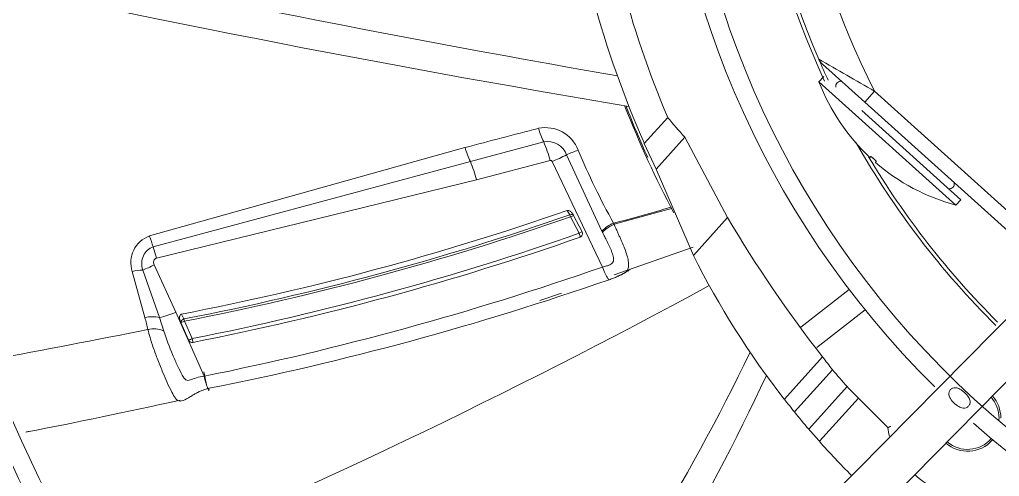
# Model space of a CAD drawing. Header units: millimetres. Extents: x 113490 to 142599, y -20467 to 115.
# Drawn here: x 127510.4 to 127643.2, y -11461.5 to -11399.6 of the extents above; entities that cross this region are included whole.
import ezdxf

# ---------------------------------------------------------------- set-up
doc = ezdxf.new("R2010")
doc.units = ezdxf.units.MM
doc.layers.add('DV3_0', color=7, linetype='Continuous')

msp = doc.modelspace()

# ---------------------------------------------------------------- linework, layer by layer
at = {"layer": 'DV3_0', "color": 7, "linetype": 'Continuous', "lineweight": 15}
for p, q in [((127709.2, -11374.23), (127375.6, -11712.53)), ((127376.45, -11720.21), (127714.11, -11377.79)), ((127619.24, -11405.62), (127624.97, -11410.78)), ((127619.43, -11407.28), (127618.76, -11408.02)), ((127637.34, -11424.75), (127618.76, -11408.02)), ((127624.97, -11410.78), (127650.49, -11433.76)), ((127595.09, -11416.38), (127598.26, -11412.86)), ((127624.57, -11411.9), (127638.01, -11424.01)), ((127596.68, -11419.85), (127600.57, -11415.53)), ((127600.57, -11415.53), (127606.38, -11426.43)), ((127528.03, -11428.93), (127570.78, -11416.94)), ((127571.51, -11418.83), (127581.46, -11416.17)), ((127595.09, -11416.38), (127596.68, -11419.85)), ((127584.55, -11417.92), (127589.35, -11428.27)), ((127625.79, -11418.15), (127625.68, -11418.28)), ((127528.52, -11430.41), (127571.51, -11418.83)), ((127572.36, -11421.29), (127582.34, -11418.68)), ((127582.59, -11418.82), (127589.43, -11433.14)), ((127626.53, -11418.82), (127626.42, -11418.95)), ((127596.68, -11419.85), (127601.75, -11431.57)), ((127528.96, -11431.96), (127572.36, -11421.29)), ((127637.34, -11424.75), (127638.01, -11424.01)), ((127584.64, -11425.48), (127584.99, -11426.06)), ((127585.1, -11426.34), (127586.25, -11428.56)), ((127585.49, -11426.13), (127586.65, -11428.36)), ((127591, -11427.34), (127598.78, -11425.19)), ((127590.92, -11427.2), (127591, -11427.34)), ((127591.02, -11434.18), (127601.7, -11430.45)), ((127531.6, -11439.27), (127528.64, -11432.85)), ((127527.39, -11440), (127525.68, -11433.74)), ((127529.38, -11440.01), (127527.09, -11433.55)), ((127580.93, -11437.69), (127583.85, -11436.68)), ((127616.33, -11441.3), (127622.88, -11436.18)), ((127535.41, -11447.95), (127531.6, -11439.27)), ((127532.67, -11440.19), (127532.34, -11439.53)), ((127618.48, -11444.05), (127625.04, -11438.94)), ((127529.95, -11441.82), (127529.38, -11440.01)), ((127533.3, -11443.04), (127532.24, -11440.68)), ((127532.75, -11440.5), (127532.67, -11440.19)), ((127533.81, -11442.84), (127532.75, -11440.5)), ((127615.45, -11452.8), (127620.6, -11447.08)), ((127617.39, -11455.13), (127622.59, -11449.36))]:
    msp.add_line(p, q, dxfattribs=at)
at = {"layer": 'DV3_0', "color": 7, "linetype": 'Continuous', "lineweight": 20}
for p, q in [((127626.31, -11409.3), (127624.97, -11410.78)), ((127626.31, -11409.3), (127651.9, -11432.34)), ((127601.75, -11431.57), (127606.38, -11426.43)), ((127589.35, -11428.27), (127589.44, -11428.44)), ((127528.96, -11431.96), (127528.52, -11430.41)), ((127614.08, -11451.08), (127619.25, -11445.33)), ((127618.83, -11456.78), (127624.11, -11450.92))]:
    msp.add_line(p, q, dxfattribs=at)
at = {"layer": 'DV3_0', "color": 7, "linetype": 'Continuous', "lineweight": 15}
for centre, radius, start, end in [((127723.24, -11359.99), 236, 136.9648, 225.2631), ((127723.24, -11359.99), 233.5, 136.5342, 225.7814), ((127723.24, -11359.99), 126, 138.321, 225.2028), ((127723.24, -11359.99), 123.5, 137.2092, 226.1082), ((127723.24, -11359.99), 114.25, 138.4114, 204.812), ((127723.24, -11359.99), 113.75, 138.4247, 203.2684), ((127723.24, -11359.99), 135.7, 186.2429, 202.9304), ((127723.24, -11359.99), 140, 186.7677, 203.7505), ((127921.03, -9514.29), 1921.39, 257.09501, 260.12283), ((127897, -9595.72), 1840.9, 257.29812, 260.49472), ((127723.24, -11359.99), 113.75, 203.2684, 204.8619), ((127644.48, -11398.15), 27.54, 201.0085, 226.9598), ((127621.71, -11408.61), 0.667, 79.7797, 190.9881), ((127723.24, -11359.99), 140.5, 201.4447, 207.9333), ((127790.84, -12236.93), 849, 104.32746, 105.02193), ((127581.68, -11418.99), 4.76, 21.054, 101.4068), ((127589.79, -11411.87), 9.37, 195.2266, 207.3152), ((127565.19, -11423.31), 17.76, 15.1013, 23.7012), ((127723.24, -11359.99), 114.25, 209.5268, 225.2169), ((127576.31, -11402.46), 17.52, 290.9793, 298.0441), ((127598.92, -11451.11), 36.17, 110.7332, 113.4154), ((127684.7, -11375.69), 107, 202.8771, 208.7791), ((127723.24, -11359.99), 113.75, 210.7758, 225.1249), ((127582.39, -11418.89), 0.214, 20.6173, 102.1279), ((127644.48, -11398.15), 27.54, 229.0402, 254.9915), ((127636.45, -11421.88), 0.667, 265.0119, 16.2203), ((127448.2, -10900.22), 545.97, 285.1539, 286.0016), ((127461.32, -11070.86), 375.45, 280.903, 289.1752), ((127460.7, -11069.9), 377.22, 280.9994, 289.2376), ((127460.52, -11069.64), 377.82, 281.0213, 289.2522), ((127580.63, -11427.99), 4.77, 20.2814, 23.8803), ((127581.66, -11419.28), 7.85, 295.9732, 299.2402), ((127593, -11431.96), 5.2, 113.6404, 134.7432), ((127761.94, -11334.3), 180.8, 210.6348, 217.8853), ((127548.69, -11422.94), 21.51, 196.1751, 200.3404), ((127460.59, -11070.49), 379.48, 281.1244, 289.338), ((127592, -11439.47), 12.33, 115.7189, 117.7905), ((127586.21, -11428.62), 0.508, 291.3094, 30.1339), ((127460.83, -11070.87), 379.59, 281.0963, 289.3173), ((127705.5, -11379.69), 116, 206.5688, 217.984), ((127522.97, -11422.39), 11.9, 290.2544, 298.4853), ((127527.07, -11438.67), 5.11, 89.8539, 105.7858), ((127453.84, -11044.56), 411.56, 281.4306, 289.2353), ((127187.11, -10669.83), 871.89, 292.47447, 298.55652), ((127458.27, -11056.04), 401.17, 281.1822, 289.2163), ((127526.54, -11427.79), 12.54, 283.0422, 293.7544), ((127281.8, -11501.28), 253.12, 13.6296, 14.0098), ((127528.63, -11444.47), 2.95, 63.5122, 106.4126), ((127532.67, -11440.62), 2.5, 284.762, 297.2571), ((127533.8, -11442.83), 0.539, 202.2597, 278.6721), ((127355.65, -11322.98), 281.46, 322.3809, 334.3771), ((127723.24, -11359.99), 123.5, 226.1082, 316.2428), ((127510.63, -11453.19), 25.42, 9.2717, 13.3033), ((127723.24, -11359.99), 134.6, 220.315, 221.6017), ((127362.74, -11332.51), 274.32, 322.858, 335.1381), ((127824.15, -11254.4), 280.42, 224.4915, 225.6493), ((127638.93, -11453.63), 4.25, 0, 41.5341), ((127638.93, -11453.63), 4.5, 0, 41.7492), ((127705.5, -11379.69), 116, 219.0732, 220.5703), ((127638.93, -11453.63), 4.25, 354.8173, 0), ((127639.04, -11453.49), 11.02, 187.4586, 193.6287), ((127723.24, -11359.99), 126, 228.4752, 270), ((127705.5, -11379.69), 116, 221.6524, 224.7912), ((127638.93, -11453.63), 4.5, 229.0529, 318), ((127638.93, -11453.63), 4.25, 229.2681, 318.9663), ((127638.93, -11453.63), 10.5, 226.9653, 269.8902)]:
    msp.add_arc(centre, radius, start, end, dxfattribs=at)
at = {"layer": 'DV3_0', "color": 7, "linetype": 'Continuous', "lineweight": 20}
for centre, radius, start, end in [((127723.24, -11359.99), 108.75, 138.5638, 206.9605), ((127248.71, -12054.54), 747.61, 59.66409, 60.33376), ((127723.24, -11359.99), 140.35, 201.48, 204.54), ((127581.66, -11413.86), 11.3, 195.8192, 206.1296), ((127582.01, -11418.81), 2.69, 19.2233, 101.7863), ((127551.74, -11427.01), 21.4, 15.5074, 22.4675), ((127529.31, -11432.54), 3.83, 109.5683, 198.3828), ((127528.37, -11443.65), 3.77, 74.5426, 104.9674)]:
    msp.add_arc(centre, radius, start, end, dxfattribs=at)
at = {"layer": 'DV3_0', "color": 7, "linetype": 'Continuous', "lineweight": 15}
for centre, major_axis, ratio, start_param, end_param in [((139327.75, 1586.76), (-11716.76, -13012.77), 0.087151, -0.011968, -0.009675), ((127914.34, -11154.76), (-278.19, -308.96), 0.561586, -0.106694, -0.097329), ((127913.36, -11141.06), (-283.73, -315.12), 0.561586, -0.041148, -0.032008), ((127866.9, -11199.91), (-239.26, -265.73), 0.561585, -0.098855, -0.087977), ((127870.24, -11196.52), (-242.46, -269.28), 0.561586, -0.0731, -0.062386)]:
    msp.add_ellipse(centre, major_axis=major_axis, ratio=ratio, start_param=start_param, end_param=end_param, dxfattribs=at)
at = {"layer": 'DV3_0', "color": 7, "linetype": 'Continuous', "lineweight": 20}
msp.add_rational_spline([(127618.74, -11404.93), (127618.86, -11405.2), (127619.03, -11405.43), (127619.24, -11405.62)], [1.03194473008, 1.06000282083, 1.10654415877, 1.17156874389], degree=3, dxfattribs=at)
at = {"layer": 'DV3_0', "color": 7, "linetype": 'Continuous', "lineweight": 15}
for points, knots in [([(127626.2, -11418.45), (127626.18, -11418.43), (127626.15, -11418.41), (127626.1, -11418.36), (127626.04, -11418.32), (127625.98, -11418.27), (127625.92, -11418.22), (127625.87, -11418.19), (127625.83, -11418.16), (127625.8, -11418.15), (127625.79, -11418.15), (127625.79, -11418.15)], [0, 0, 0, 0, 0.083334, 0.166303, 0.249826, 0.374984, 0.50015, 0.626605, 0.751629, 0.877407, 1, 1, 1, 1]), ([(127625.79, -11418.15), (127625.79, -11418.15), (127625.79, -11418.15), (127625.81, -11418.15), (127625.83, -11418.16), (127625.87, -11418.19), (127625.92, -11418.22), (127625.98, -11418.27), (127626.05, -11418.32), (127626.12, -11418.38), (127626.17, -11418.43), (127626.2, -11418.45)], [0, 0, 0, 0, 0.081654, 0.164063, 0.248595, 0.373578, 0.500083, 0.625199, 0.750404, 0.875284, 1, 1, 1, 1]), ([(127626.53, -11418.82), (127626.53, -11418.82), (127626.53, -11418.82), (127626.53, -11418.8), (127626.52, -11418.78), (127626.49, -11418.75), (127626.45, -11418.7), (127626.4, -11418.64), (127626.34, -11418.58), (127626.27, -11418.51), (127626.22, -11418.47), (127626.2, -11418.45)], [0, 0, 0, 0, 0.081654, 0.164063, 0.248595, 0.373578, 0.500083, 0.625199, 0.750404, 0.875284, 1, 1, 1, 1]), ([(127626.2, -11418.45), (127626.21, -11418.46), (127626.24, -11418.49), (127626.29, -11418.54), (127626.34, -11418.59), (127626.4, -11418.64), (127626.45, -11418.7), (127626.49, -11418.75), (127626.52, -11418.79), (127626.53, -11418.81), (127626.53, -11418.82), (127626.53, -11418.82)], [0, 0, 0, 0, 0.083334, 0.166303, 0.249826, 0.374984, 0.50015, 0.626605, 0.751629, 0.877407, 1, 1, 1, 1]), ([(127584.64, -11425.48), (127584.65, -11425.48), (127584.68, -11425.47), (127584.72, -11425.46), (127584.83, -11425.47), (127584.96, -11425.52), (127585.1, -11425.62), (127585.24, -11425.75), (127585.38, -11425.92), (127585.45, -11426.06), (127585.49, -11426.13)], [0, 0, 0, 0, 0.030234, 0.058964, 0.114513, 0.29395, 0.425226, 0.573003, 0.78247, 1, 1, 1, 1]), ([(127591, -11427.34), (127590.59, -11427.55), (127590.21, -11427.78), (127589.65, -11428.18), (127589.47, -11428.35), (127589.43, -11428.44)], [0, 0, 0, 0, 0.5, 0.5, 1, 1, 1, 1]), ([(127591, -11427.34), (127591.02, -11427.38), (127591.08, -11427.52), (127591.21, -11427.83), (127591.4, -11428.25), (127591.61, -11428.72), (127591.81, -11429.17), (127592.1, -11429.85), (127592.44, -11430.66), (127592.75, -11431.54), (127592.94, -11432.3), (127592.98, -11432.91), (127592.9, -11433.37), (127592.74, -11433.66), (127592.53, -11433.87), (127592.29, -11434.03), (127592.02, -11434.18), (127591.74, -11434.31), (127591.47, -11434.43), (127591.19, -11434.54), (127590.9, -11434.65), (127590.61, -11434.76), (127590.41, -11434.83), (127590.31, -11434.86)], [0, 0, 0, 0, 0.009928, 0.038187, 0.086065, 0.128368, 0.173611, 0.221721, 0.333708, 0.4307, 0.523864, 0.609938, 0.679298, 0.734389, 0.768329, 0.802966, 0.839055, 0.867424, 0.894844, 0.92156, 0.947823, 0.973884, 1, 1, 1, 1]), ([(127586.25, -11428.56), (127586.26, -11428.59), (127586.28, -11428.63), (127586.3, -11428.7), (127586.33, -11428.76), (127586.34, -11428.81), (127586.35, -11428.86), (127586.36, -11428.89), (127586.38, -11428.95), (127586.4, -11429.02), (127586.4, -11429.08), (127586.4, -11429.09), (127586.39, -11429.09)], [0, 0, 0, 0, 0.111745, 0.210356, 0.296478, 0.371095, 0.435337, 0.490326, 0.537093, 0.704877, 0.85208, 1, 1, 1, 1]), ([(127589.43, -11428.44), (127589.46, -11428.49), (127589.51, -11428.6), (127589.66, -11428.89), (127590.05, -11429.66), (127590.49, -11430.57), (127590.81, -11431.43), (127590.94, -11431.99), (127590.93, -11432.4), (127590.68, -11432.68), (127590.39, -11432.85), (127590.05, -11432.98), (127589.71, -11433.07), (127589.53, -11433.12), (127589.43, -11433.14)], [0, 0, 0, 0, 0.02368, 0.055134, 0.146901, 0.419077, 0.547071, 0.626034, 0.739727, 0.790956, 0.847617, 0.916748, 0.957154, 1, 1, 1, 1]), ([(127590.31, -11434.86), (127590.28, -11434.87), (127590.24, -11434.83), (127590.13, -11434.67), (127590.06, -11434.54), (127589.81, -11434.07), (127589.62, -11433.62), (127589.43, -11433.14)], [0, 0, 0, 0, 0.25, 0.25, 0.5, 0.5, 1, 1, 1, 1]), ([(127591.48, -11434.38), (127591.5, -11434.37), (127591.57, -11434.34), (127591.69, -11434.29), (127591.85, -11434.22), (127592.01, -11434.15), (127592.16, -11434.08), (127592.31, -11434), (127592.68, -11433.81), (127592.97, -11433.62), (127593.17, -11433.44)], [0.1038005, 0.1038005, 0.1038005, 0.1038005, 0.1096647, 0.1280995, 0.1467041, 0.1655182, 0.1845779, 0.2039156, 0.2235604, 0.3323669, 0.3323669, 0.3323669, 0.3323669]), ([(127532.24, -11440.68), (127532.23, -11440.65), (127532.2, -11440.59), (127532.16, -11440.49), (127532.12, -11440.34), (127532.09, -11440.16), (127532.08, -11439.96), (127532.1, -11439.77), (127532.17, -11439.62), (127532.26, -11439.56), (127532.31, -11439.54), (127532.33, -11439.54), (127532.34, -11439.53)], [0, 0, 0, 0, 0.082806, 0.165389, 0.247981, 0.443632, 0.593737, 0.72295, 0.893556, 0.952815, 0.977811, 1, 1, 1, 1]), ([(127532.24, -11440.68), (127532.22, -11440.61), (127532.26, -11440.51), (127532.42, -11440.33), (127532.54, -11440.24), (127532.67, -11440.19)], [0, 0, 0, 0, 0.5, 0.5, 1, 1, 1, 1]), ([(127532.75, -11440.5), (127532.63, -11440.55), (127532.51, -11440.6), (127532.32, -11440.67), (127532.26, -11440.69), (127532.24, -11440.68)], [0, 0, 0, 0, 0.5, 0.5, 1, 1, 1, 1]), ([(127536.07, -11449.6), (127535.88, -11449.64), (127535.52, -11449.73), (127535, -11449.93), (127534.51, -11450.17), (127534.03, -11450.44), (127533.33, -11450.85), (127532.5, -11451.32), (127531.89, -11451.37), (127531.47, -11450.91), (127531, -11450.08), (127530.43, -11448.89), (127529.79, -11447.39), (127529.15, -11445.8), (127528.56, -11444.18), (127528.1, -11442.81), (127527.89, -11441.99), (127527.8, -11441.63)], [0, 0, 0, 0, 0.030083, 0.06022, 0.09129, 0.124177, 0.159748, 0.249736, 0.339928, 0.392765, 0.470283, 0.571382, 0.657141, 0.764818, 0.86227, 0.939772, 1, 1, 1, 1]), ([(127535.41, -11447.95), (127534.65, -11447.97), (127534.03, -11448.32), (127533.32, -11448.53), (127533.12, -11448.54), (127532.86, -11448.4), (127532.8, -11448.33), (127532.66, -11448.15), (127532.56, -11448.01), (127532.26, -11447.48), (127532.04, -11447.03), (127531.59, -11446.07), (127531.37, -11445.55), (127530.71, -11443.97), (127530.29, -11442.88), (127529.95, -11441.82)], [0, 0, 0, 0, 0.25, 0.25, 0.375, 0.375, 0.4375, 0.4375, 0.5, 0.5, 0.625, 0.625, 0.75, 0.75, 1, 1, 1, 1]), ([(127533.81, -11442.84), (127533.84, -11442.98), (127533.87, -11443.12), (127533.9, -11443.31), (127533.9, -11443.37), (127533.88, -11443.37)], [0, 0, 0, 0, 0.5, 0.5, 1, 1, 1, 1]), ([(127536.07, -11449.6), (127536.11, -11449.98), (127536.05, -11450), (127535.79, -11449.34), (127535.58, -11448.66), (127535.41, -11447.95)], [0, 0, 0, 0, 0.5, 0.5, 1, 1, 1, 1]), ([(127639.02, -11452.03), (127638.98, -11452.07), (127638.89, -11452.15), (127638.64, -11452.27), (127638.24, -11452.31), (127637.79, -11452.13), (127637.4, -11451.87), (127637.08, -11451.6), (127636.8, -11451.3), (127636.53, -11450.93), (127636.35, -11450.52), (127636.38, -11450.13), (127636.49, -11449.89), (127636.57, -11449.8), (127636.61, -11449.75)], [0, 0, 0, 0, 0.040717, 0.082601, 0.183674, 0.325225, 0.413967, 0.5088, 0.602375, 0.688214, 0.822702, 0.918959, 0.959862, 1, 1, 1, 1]), ([(127636.61, -11449.75), (127636.65, -11449.71), (127636.74, -11449.63), (127636.98, -11449.52), (127637.39, -11449.48), (127637.82, -11449.66), (127638.22, -11449.93), (127638.63, -11450.28), (127639.04, -11450.74), (127639.28, -11451.27), (127639.25, -11451.66), (127639.14, -11451.89), (127639.06, -11451.98), (127639.02, -11452.03)], [0, 0, 0, 0, 0.040646, 0.082274, 0.181944, 0.323646, 0.41357, 0.509807, 0.690903, 0.824258, 0.919018, 0.959797, 1, 1, 1, 1]), ([(127511.23, -11455.53), (127511.38, -11455.5), (127518.2, -11454.22), (127524.66, -11452.83), (127532.16, -11451.22)], [0.879264, 0.879264, 0.879264, 0.879264, 0.8819151, 1, 1, 1, 1])]:
    msp.add_open_spline(points, degree=3, knots=knots, dxfattribs=at)
for points, degree in [([(127584.99, -11426.06), (127585.1, -11426.01), (127585.34, -11425.97), (127585.47, -11426.06), (127585.49, -11426.13)], 3), ([(127527.8, -11441.63), (127520.7, -11443.04), (127513.66, -11444.39), (127506.67, -11445.68)], 3), ([(127628.49, -11454.74), (127628.3, -11454.83), (127628.12, -11454.92)], 2)]:
    msp.add_open_spline(points, degree=degree, dxfattribs=at)
at = {"layer": 'DV3_0', "color": 7, "linetype": 'Continuous', "lineweight": 20}
for points, knots in [([(127527.09, -11433.55), (127526.89, -11432.91), (127526.93, -11432.2), (127527.45, -11431.03), (127527.94, -11430.57), (127528.52, -11430.41)], [0, 0, 0, 0, 0.5, 0.5, 1, 1, 1, 1]), ([(127528.64, -11432.85), (127528.55, -11432.67), (127528.53, -11432.47), (127528.62, -11432.22), (127528.67, -11432.14), (127528.79, -11432.02), (127528.87, -11431.98), (127528.96, -11431.96)], [0, 0, 0, 0, 0.5, 0.5, 0.75, 0.75, 1, 1, 1, 1])]:
    msp.add_open_spline(points, degree=3, knots=knots, dxfattribs=at)

doc.saveas('drawing.dxf')
